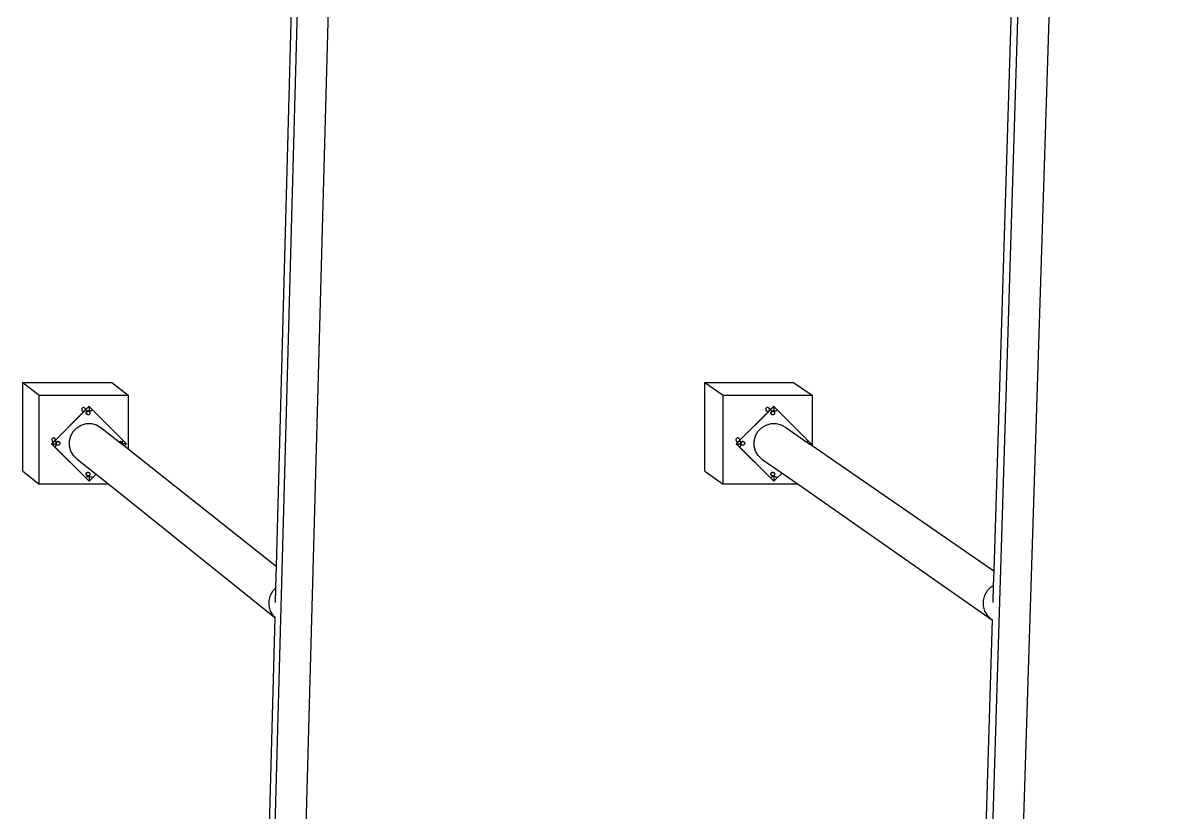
# Model space of a CAD drawing. Extents: x -1616 to 1629, y -1713 to 1708.
# Drawn here: x 1028.2 to 1287.1, y -913.7 to -736.2 of the extents above; entities that cross this region are included whole.
import ezdxf

# ---------------------------------------------------------------- set-up
doc = ezdxf.new("R2010")
doc.units = 0
doc.header["$MEASUREMENT"] = 0
doc.layers.get('0').update_dxf_attribs({"linetype": 'CONTINUOUS'})

msp = doc.modelspace()

# ---------------------------------------------------------------- linework, layer by layer
for p, q in [((1069.44, -1485.48), (1116.43, 240.58)), ((1228.52, -1485.48), (1282.5, 240.58)), ((1247.49, -1100.59), (1287.07, 158.03)), ((1087.82, -1065.33), (1115.61, -51.09)), ((1090.29, -668.91), (1085.15, -858.2)), ((1252.46, -669.35), (1246.52, -859.29)), ((1028.2, -816.96), (1048.15, -816.96)), ((1028.2, -836.9), (1028.2, -816.96)), ((1028.2, -816.96), (1031.81, -819.83)), ((1048.15, -816.96), (1051.83, -819.83)), ((1181.52, -816.96), (1201.46, -816.96)), ((1181.52, -836.9), (1181.52, -816.96)), ((1181.52, -816.96), (1185.66, -819.83)), ((1201.46, -816.96), (1205.68, -819.83)), ((1031.81, -819.83), (1051.83, -819.83)), ((1031.81, -839.84), (1031.81, -819.83)), ((1051.83, -819.83), (1051.83, -831.85)), ((1185.66, -819.83), (1205.68, -819.83)), ((1185.66, -839.84), (1185.66, -819.83)), ((1205.68, -819.83), (1205.68, -831.13)), ((1041.42, -822.89), (1041.4, -823)), ((1041.4, -823), (1041.42, -823.11)), ((1041.46, -822.79), (1041.42, -822.89)), ((1041.42, -823.11), (1041.46, -823.21)), ((1041.53, -822.7), (1041.46, -822.79)), ((1041.61, -822.64), (1041.53, -822.7)), ((1041.71, -822.6), (1041.61, -822.64)), ((1041.82, -822.58), (1041.71, -822.6)), ((1041.93, -822.6), (1041.82, -822.58)), ((1041.85, -823.55), (1042.33, -823.07)), ((1042.03, -822.64), (1041.93, -822.6)), ((1041.98, -823.38), (1042.2, -823.16)), ((1042.11, -822.7), (1042.03, -822.64)), ((1042.18, -822.79), (1042.11, -822.7)), ((1042.11, -822.7), (1042.42, -822.94)), ((1042.22, -822.89), (1042.18, -822.79)), ((1042.18, -823.21), (1042.2, -823.16)), ((1042.2, -823.16), (1042.31, -823.05)), ((1042.2, -823.16), (1042.22, -823.11)), ((1042.24, -823), (1042.22, -822.89)), ((1042.22, -823.11), (1042.24, -823)), ((1042.31, -823.05), (1042.42, -822.94)), ((1042.31, -823.05), (1042.33, -823.07)), ((1042.33, -823.07), (1042.44, -822.96)), ((1042.33, -823.07), (1042.55, -823.23)), ((1042.42, -822.94), (1043.05, -822.31)), ((1042.42, -822.94), (1042.44, -822.96)), ((1042.44, -822.96), (1043.07, -822.33)), ((1043.05, -822.31), (1043.07, -822.33)), ((1043.05, -822.31), (1043.08, -822.33)), ((1043.07, -822.33), (1043.08, -822.33)), ((1043.08, -822.33), (1043.82, -823.07)), ((1043.08, -822.33), (1043.08, -823.37)), ((1043.6, -823.23), (1043.82, -823.07)), ((1043.82, -823.07), (1050.75, -830)), ((1195.27, -822.89), (1195.25, -823)), ((1195.25, -823), (1195.27, -823.11)), ((1195.31, -822.79), (1195.27, -822.89)), ((1195.27, -823.11), (1195.31, -823.21)), ((1195.38, -822.7), (1195.31, -822.79)), ((1195.46, -822.64), (1195.38, -822.7)), ((1195.56, -822.6), (1195.46, -822.64)), ((1195.67, -822.58), (1195.56, -822.6)), ((1195.78, -822.6), (1195.67, -822.58)), ((1195.77, -823.57), (1196.3, -823.05)), ((1195.88, -822.64), (1195.78, -822.6)), ((1195.8, -823.59), (1196.33, -823.07)), ((1195.96, -822.7), (1195.88, -822.64)), ((1195.88, -822.64), (1196.37, -822.98)), ((1196.03, -822.79), (1195.96, -822.7)), ((1196.07, -822.89), (1196.03, -822.79)), ((1196.05, -823.17), (1196.07, -823.11)), ((1196.09, -823), (1196.07, -822.89)), ((1196.07, -823.11), (1196.09, -823)), ((1196.3, -823.05), (1196.37, -822.98)), ((1196.3, -823.05), (1196.33, -823.07)), ((1196.3, -823.05), (1196.33, -823.07)), ((1196.33, -823.07), (1196.4, -823)), ((1196.33, -823.07), (1196.55, -823.23)), ((1196.33, -823.07), (1196.33, -823.07)), ((1196.37, -822.98), (1197.04, -822.31)), ((1196.37, -822.98), (1196.4, -823)), ((1196.4, -823), (1197.07, -822.33)), ((1197.04, -822.31), (1197.07, -822.33)), ((1197.04, -822.31), (1197.07, -822.33)), ((1197.07, -822.33), (1197.81, -823.07)), ((1197.07, -822.33), (1197.07, -822.33)), ((1197.07, -822.33), (1197.07, -823.37)), ((1197.6, -823.23), (1197.81, -823.07)), ((1197.81, -823.07), (1204.74, -830)), ((1035.63, -829.73), (1041.83, -823.53)), ((1035.65, -829.75), (1041.85, -823.55)), ((1041.46, -823.21), (1041.53, -823.29)), ((1041.53, -823.29), (1041.61, -823.36)), ((1041.53, -823.29), (1041.83, -823.53)), ((1041.61, -823.36), (1041.7, -823.39)), ((1041.81, -823.41), (1041.82, -823.41)), ((1041.82, -823.41), (1041.93, -823.4)), ((1041.83, -823.53), (1041.98, -823.38)), ((1041.83, -823.53), (1041.85, -823.55)), ((1041.93, -823.4), (1041.98, -823.38)), ((1041.98, -823.38), (1042.02, -823.36)), ((1042.17, -823.21), (1042.18, -823.21)), ((1042.4, -823.67), (1042.39, -823.78)), ((1042.39, -823.78), (1042.4, -823.88)), ((1042.44, -823.57), (1042.4, -823.67)), ((1042.41, -823.68), (1042.4, -823.79)), ((1042.4, -823.79), (1042.41, -823.89)), ((1042.4, -823.88), (1042.44, -823.98)), ((1042.45, -823.58), (1042.41, -823.68)), ((1042.41, -823.79), (1042.43, -823.68)), ((1042.43, -823.89), (1042.41, -823.79)), ((1042.41, -823.89), (1042.45, -823.99)), ((1042.43, -823.68), (1042.47, -823.59)), ((1042.47, -823.99), (1042.43, -823.89)), ((1042.51, -823.48), (1042.44, -823.57)), ((1042.44, -823.98), (1042.51, -824.07)), ((1042.52, -823.49), (1042.45, -823.58)), ((1042.45, -823.99), (1042.51, -824.07)), ((1042.46, -823.83), (1042.48, -823.72)), ((1042.48, -823.93), (1042.46, -823.83)), ((1042.47, -823.59), (1042.53, -823.5)), ((1042.52, -824.06), (1042.47, -823.99)), ((1042.48, -823.72), (1042.52, -823.63)), ((1042.52, -824.03), (1042.48, -823.93)), ((1042.6, -823.42), (1042.51, -823.48)), ((1042.52, -824.06), (1042.51, -824.07)), ((1042.51, -824.07), (1042.52, -824.07)), ((1042.52, -823.63), (1042.58, -823.55)), ((1042.53, -824.05), (1042.52, -824.03)), ((1042.52, -824.06), (1042.53, -824.05)), ((1042.53, -824.07), (1042.52, -824.06)), ((1042.52, -824.07), (1042.52, -824.08)), ((1042.52, -824.08), (1042.61, -824.15)), ((1042.53, -823.5), (1042.61, -823.44)), ((1042.53, -823.5), (1042.58, -823.55)), ((1042.58, -824.11), (1042.53, -824.05)), ((1042.58, -824.11), (1042.53, -824.07)), ((1042.55, -823.23), (1042.8, -823.34)), ((1042.58, -823.54), (1042.67, -823.48)), ((1042.58, -823.55), (1042.58, -823.54)), ((1042.67, -824.17), (1042.58, -824.11)), ((1042.58, -824.11), (1042.58, -824.11)), ((1042.7, -823.37), (1042.6, -823.42)), ((1042.61, -823.44), (1042.71, -823.4)), ((1042.61, -824.15), (1042.65, -824.17)), ((1042.67, -823.48), (1042.76, -823.44)), ((1042.76, -824.21), (1042.67, -824.17)), ((1042.81, -823.36), (1042.7, -823.37)), ((1042.71, -823.4), (1042.82, -823.38)), ((1042.76, -823.44), (1042.87, -823.42)), ((1042.87, -824.23), (1042.76, -824.21)), ((1042.8, -823.34), (1043.08, -823.37)), ((1042.91, -823.37), (1042.81, -823.36)), ((1042.82, -823.38), (1042.92, -823.4)), ((1042.87, -823.42), (1042.97, -823.44)), ((1042.97, -824.21), (1042.87, -824.23)), ((1043.01, -823.42), (1042.91, -823.37)), ((1042.92, -823.4), (1043.02, -823.44)), ((1042.97, -823.44), (1043.07, -823.48)), ((1043.07, -824.17), (1042.97, -824.21)), ((1043.1, -823.48), (1043.01, -823.42)), ((1043.02, -823.44), (1043.07, -823.48)), ((1043.07, -823.48), (1043.1, -823.5)), ((1043.15, -824.11), (1043.07, -824.17)), ((1043.08, -823.37), (1043.35, -823.34)), ((1043.14, -823.53), (1043.1, -823.48)), ((1043.1, -823.5), (1043.1, -823.5)), ((1043.1, -823.5), (1043.14, -823.53)), ((1043.14, -823.54), (1043.11, -823.49)), ((1043.14, -823.53), (1043.15, -823.54)), ((1043.15, -823.54), (1043.21, -823.63)), ((1043.21, -824.03), (1043.15, -824.11)), ((1043.21, -823.63), (1043.25, -823.72)), ((1043.25, -823.93), (1043.21, -824.03)), ((1043.25, -823.72), (1043.27, -823.83)), ((1043.27, -823.83), (1043.25, -823.93)), ((1043.35, -823.34), (1043.6, -823.23)), ((1189.58, -829.77), (1195.77, -823.57)), ((1189.61, -829.79), (1195.8, -823.59)), ((1195.31, -823.21), (1195.38, -823.29)), ((1195.38, -823.29), (1195.46, -823.36)), ((1195.46, -823.36), (1195.56, -823.4)), ((1195.46, -823.36), (1195.77, -823.57)), ((1195.56, -823.4), (1195.6, -823.4)), ((1195.71, -823.41), (1195.78, -823.4)), ((1195.77, -823.57), (1195.8, -823.59)), ((1195.78, -823.4), (1195.88, -823.36)), ((1195.88, -823.36), (1195.91, -823.33)), ((1196.4, -823.67), (1196.38, -823.78)), ((1196.38, -823.78), (1196.4, -823.88)), ((1196.41, -823.68), (1196.39, -823.79)), ((1196.39, -823.79), (1196.41, -823.89)), ((1196.44, -823.57), (1196.4, -823.67)), ((1196.4, -823.88), (1196.44, -823.98)), ((1196.45, -823.58), (1196.41, -823.68)), ((1196.41, -823.79), (1196.42, -823.68)), ((1196.42, -823.89), (1196.41, -823.79)), ((1196.41, -823.89), (1196.45, -823.99)), ((1196.42, -823.68), (1196.46, -823.59)), ((1196.46, -823.99), (1196.42, -823.89)), ((1196.51, -823.48), (1196.44, -823.57)), ((1196.44, -823.98), (1196.51, -824.07)), ((1196.52, -823.49), (1196.45, -823.58)), ((1196.45, -823.99), (1196.51, -824.07)), ((1196.46, -823.59), (1196.53, -823.5)), ((1196.52, -824.06), (1196.46, -823.99)), ((1196.47, -823.83), (1196.48, -823.72)), ((1196.48, -823.93), (1196.47, -823.83)), ((1196.48, -823.72), (1196.52, -823.63)), ((1196.52, -824.03), (1196.48, -823.93)), ((1196.59, -823.42), (1196.51, -823.48)), ((1196.52, -824.06), (1196.51, -824.07)), ((1196.51, -824.07), (1196.51, -824.07)), ((1196.51, -824.07), (1196.52, -824.08)), ((1196.52, -823.63), (1196.58, -823.55)), ((1196.53, -824.04), (1196.52, -824.03)), ((1196.52, -824.06), (1196.53, -824.04)), ((1196.53, -824.07), (1196.52, -824.06)), ((1196.52, -824.08), (1196.6, -824.15)), ((1196.53, -823.5), (1196.61, -823.44)), ((1196.53, -823.5), (1196.58, -823.55)), ((1196.58, -824.11), (1196.53, -824.04)), ((1196.61, -824.13), (1196.53, -824.07)), ((1196.55, -823.23), (1196.8, -823.34)), ((1196.58, -823.54), (1196.67, -823.48)), ((1196.58, -823.55), (1196.58, -823.54)), ((1196.62, -824.14), (1196.58, -824.11)), ((1196.69, -823.37), (1196.59, -823.42)), ((1196.6, -824.15), (1196.67, -824.17)), ((1196.61, -823.44), (1196.71, -823.4)), ((1196.61, -824.13), (1196.67, -824.17)), ((1196.62, -824.14), (1196.61, -824.13)), ((1196.67, -824.17), (1196.62, -824.14)), ((1196.67, -823.48), (1196.76, -823.44)), ((1196.76, -824.21), (1196.67, -824.17)), ((1196.8, -823.36), (1196.69, -823.37)), ((1196.71, -823.4), (1196.81, -823.38)), ((1196.76, -823.44), (1196.87, -823.42)), ((1196.87, -824.23), (1196.76, -824.21)), ((1196.8, -823.34), (1197.07, -823.37)), ((1196.91, -823.37), (1196.8, -823.36)), ((1196.81, -823.38), (1196.91, -823.4)), ((1196.87, -823.42), (1196.97, -823.44)), ((1196.97, -824.21), (1196.87, -824.23)), ((1197.01, -823.42), (1196.91, -823.37)), ((1196.91, -823.4), (1197.01, -823.44)), ((1196.97, -823.44), (1197.06, -823.47)), ((1197.07, -824.17), (1196.97, -824.21)), ((1197.09, -823.48), (1197.01, -823.42)), ((1197.01, -823.44), (1197.06, -823.47)), ((1197.01, -823.44), (1197.07, -823.48)), ((1197.06, -823.47), (1197.07, -823.48)), ((1197.07, -823.37), (1197.34, -823.34)), ((1197.07, -823.48), (1197.12, -823.52)), ((1197.15, -824.11), (1197.07, -824.17)), ((1197.12, -823.52), (1197.09, -823.48)), ((1197.13, -823.52), (1197.1, -823.49)), ((1197.12, -823.52), (1197.15, -823.54)), ((1197.15, -823.54), (1197.22, -823.63)), ((1197.22, -824.03), (1197.15, -824.11)), ((1197.22, -823.63), (1197.26, -823.72)), ((1197.26, -823.93), (1197.22, -824.03)), ((1197.26, -823.72), (1197.27, -823.83)), ((1197.27, -823.83), (1197.26, -823.93)), ((1197.34, -823.34), (1197.6, -823.23)), ((1038.94, -828.95), (1039.51, -827.94)), ((1039.51, -827.94), (1040.32, -827.11)), ((1040.32, -827.11), (1041.32, -826.51)), ((1041.32, -826.51), (1042.44, -826.2)), ((1042.44, -826.2), (1043.6, -826.18)), ((1043.6, -826.18), (1044.73, -826.47)), ((1044.73, -826.47), (1045.74, -827.04)), ((1045.74, -827.04), (1049.83, -830.27)), ((1192.94, -828.95), (1193.51, -827.94)), ((1193.51, -827.94), (1194.32, -827.11)), ((1194.32, -827.11), (1195.32, -826.51)), ((1195.32, -826.51), (1196.44, -826.2)), ((1196.44, -826.2), (1197.6, -826.18)), ((1197.6, -826.18), (1198.72, -826.47)), ((1198.72, -826.47), (1199.74, -827.04)), ((1199.74, -827.04), (1204.52, -830.34)), ((1034.64, -830.72), (1035.04, -830.32)), ((1035.38, -831.46), (1034.64, -830.72)), ((1034.64, -830.72), (1034.66, -830.74)), ((1034.66, -830.74), (1035.07, -830.33)), ((1035.41, -831.48), (1034.66, -830.74)), ((1034.66, -830.74), (1035.67, -830.74)), ((1034.7, -829.72), (1034.68, -829.83)), ((1034.68, -829.83), (1034.7, -829.94)), ((1034.74, -829.62), (1034.7, -829.72)), ((1034.7, -829.94), (1034.74, -830.04)), ((1034.81, -829.54), (1034.74, -829.62)), ((1034.74, -830.04), (1034.81, -830.13)), ((1034.89, -829.47), (1034.81, -829.54)), ((1034.81, -830.13), (1034.89, -830.19)), ((1034.81, -830.13), (1035.04, -830.32)), ((1034.99, -829.43), (1034.89, -829.47)), ((1034.89, -830.19), (1034.99, -830.23)), ((1034.99, -829.43), (1035.1, -829.42)), ((1034.99, -830.23), (1035.1, -830.25)), ((1035.04, -830.32), (1035.11, -830.25)), ((1035.04, -830.32), (1035.07, -830.33)), ((1035.07, -830.33), (1035.16, -830.24)), ((1035.21, -829.43), (1035.1, -829.42)), ((1035.1, -830.25), (1035.11, -830.25)), ((1035.11, -830.25), (1035.38, -829.98)), ((1035.11, -830.25), (1035.16, -830.24)), ((1035.16, -830.24), (1035.4, -830)), ((1035.31, -829.47), (1035.21, -829.43)), ((1035.39, -829.54), (1035.31, -829.47)), ((1035.38, -829.98), (1035.63, -829.73)), ((1035.4, -830), (1035.38, -829.98)), ((1035.38, -829.98), (1035.41, -830)), ((1035.46, -829.62), (1035.39, -829.54)), ((1035.39, -829.54), (1035.63, -829.73)), ((1035.4, -830), (1035.41, -830)), ((1035.41, -830), (1035.65, -829.75)), ((1035.57, -830.21), (1035.41, -830)), ((1035.47, -829.64), (1035.46, -829.62)), ((1035.68, -830.47), (1035.57, -830.21)), ((1035.63, -829.73), (1035.65, -829.75)), ((1035.66, -830.51), (1035.65, -830.61)), ((1035.65, -830.61), (1035.66, -830.72)), ((1035.71, -830.4), (1035.66, -830.51)), ((1035.66, -830.62), (1035.68, -830.51)), ((1035.68, -830.72), (1035.66, -830.62)), ((1035.66, -830.72), (1035.67, -830.74)), ((1035.67, -830.74), (1035.68, -830.74)), ((1035.67, -830.74), (1035.71, -830.82)), ((1035.72, -830.41), (1035.68, -830.5)), ((1035.68, -830.5), (1035.68, -830.47)), ((1035.71, -830.74), (1035.68, -830.5)), ((1035.68, -830.5), (1035.68, -830.51)), ((1035.68, -830.72), (1035.68, -830.72)), ((1035.68, -830.72), (1035.71, -830.79)), ((1035.68, -830.72), (1035.71, -830.79)), ((1035.68, -830.74), (1035.69, -830.74)), ((1035.68, -831.01), (1035.71, -830.79)), ((1035.69, -830.74), (1035.71, -830.74)), ((1035.77, -830.32), (1035.71, -830.4)), ((1035.71, -830.65), (1035.73, -830.55)), ((1035.73, -830.76), (1035.71, -830.65)), ((1035.71, -830.79), (1035.71, -830.74)), ((1035.71, -830.79), (1035.72, -830.82)), ((1035.72, -830.81), (1035.71, -830.79)), ((1035.71, -830.79), (1035.71, -830.79)), ((1035.71, -830.82), (1035.76, -830.9)), ((1035.72, -830.41), (1035.78, -830.33)), ((1035.77, -830.89), (1035.72, -830.81)), ((1035.72, -830.82), (1035.78, -830.91)), ((1035.73, -830.55), (1035.77, -830.45)), ((1035.77, -830.85), (1035.73, -830.76)), ((1035.76, -830.9), (1035.77, -830.9)), ((1035.77, -830.45), (1035.83, -830.37)), ((1035.78, -830.87), (1035.77, -830.85)), ((1035.77, -830.89), (1035.78, -830.87)), ((1035.78, -830.9), (1035.77, -830.89)), ((1035.77, -830.9), (1035.77, -830.91)), ((1035.77, -830.91), (1035.86, -830.97)), ((1035.87, -830.26), (1035.78, -830.32)), ((1035.78, -830.33), (1035.86, -830.26)), ((1035.78, -830.32), (1035.78, -830.33)), ((1035.78, -830.33), (1035.83, -830.37)), ((1035.83, -830.93), (1035.78, -830.87)), ((1035.78, -830.9), (1035.83, -830.94)), ((1035.83, -830.93), (1035.78, -830.9)), ((1035.78, -830.91), (1035.87, -830.98)), ((1035.83, -830.37), (1035.92, -830.31)), ((1035.83, -830.37), (1035.83, -830.37)), ((1035.83, -830.94), (1035.83, -830.93)), ((1035.9, -830.99), (1035.83, -830.94)), ((1035.86, -830.26), (1035.96, -830.22)), ((1035.97, -830.21), (1035.87, -830.26)), ((1035.92, -830.31), (1036.01, -830.27)), ((1035.96, -830.22), (1036.07, -830.21)), ((1036.08, -830.2), (1035.97, -830.21)), ((1036.01, -830.27), (1036.12, -830.25)), ((1036.07, -830.21), (1036.17, -830.22)), ((1036.19, -830.21), (1036.08, -830.2)), ((1036.12, -830.25), (1036.22, -830.27)), ((1036.17, -830.22), (1036.27, -830.26)), ((1036.29, -830.26), (1036.19, -830.21)), ((1036.22, -830.27), (1036.32, -830.31)), ((1036.27, -830.26), (1036.35, -830.33)), ((1036.37, -830.32), (1036.29, -830.26)), ((1036.32, -830.31), (1036.35, -830.33)), ((1036.4, -830.94), (1036.32, -831)), ((1036.35, -830.33), (1036.4, -830.37)), ((1036.35, -830.33), (1036.35, -830.33)), ((1036.35, -830.33), (1036.4, -830.37)), ((1036.4, -830.37), (1036.36, -830.32)), ((1036.4, -830.37), (1036.46, -830.45)), ((1036.46, -830.85), (1036.4, -830.94)), ((1036.46, -830.45), (1036.5, -830.55)), ((1036.5, -830.76), (1036.46, -830.85)), ((1036.5, -830.55), (1036.52, -830.65)), ((1036.52, -830.65), (1036.5, -830.76)), ((1038.66, -830.08), (1038.94, -828.95)), ((1038.67, -831.24), (1038.66, -830.08)), ((1049.85, -830.26), (1049.83, -830.27)), ((1049.83, -830.27), (1049.85, -830.29)), ((1049.95, -830.21), (1049.85, -830.26)), ((1049.85, -830.29), (1049.87, -830.28)), ((1049.85, -830.29), (1049.9, -830.33)), ((1049.87, -830.28), (1049.96, -830.24)), ((1049.9, -830.33), (1049.92, -830.32)), ((1049.9, -830.33), (1050.5, -830.8)), ((1049.92, -830.32), (1050.02, -830.28)), ((1050.06, -830.2), (1049.95, -830.21)), ((1049.96, -830.24), (1050.07, -830.22)), ((1050.02, -830.28), (1050.12, -830.27)), ((1050.17, -830.21), (1050.06, -830.2)), ((1050.07, -830.22), (1050.17, -830.24)), ((1050.12, -830.27), (1050.22, -830.28)), ((1050.27, -830.26), (1050.17, -830.21)), ((1050.17, -830.24), (1050.27, -830.28)), ((1050.22, -830.28), (1050.32, -830.32)), ((1050.35, -830.32), (1050.27, -830.26)), ((1050.27, -830.28), (1050.32, -830.32)), ((1050.32, -830.32), (1050.35, -830.34)), ((1050.39, -830.37), (1050.35, -830.32)), ((1050.35, -830.34), (1050.36, -830.35)), ((1050.4, -830.38), (1050.36, -830.33)), ((1050.36, -830.35), (1050.39, -830.37)), ((1050.39, -830.37), (1050.4, -830.38)), ((1050.4, -830.38), (1050.47, -830.47)), ((1050.48, -830.47), (1050.47, -830.48)), ((1050.47, -830.47), (1050.47, -830.48)), ((1050.47, -830.48), (1050.51, -830.56)), ((1050.58, -830.21), (1050.48, -830.47)), ((1050.51, -830.77), (1050.5, -830.8)), ((1050.5, -830.8), (1051.02, -831.21)), ((1050.51, -830.56), (1050.52, -830.67)), ((1050.52, -830.67), (1050.51, -830.77)), ((1051.49, -830.74), (1050.51, -830.74)), ((1050.75, -830), (1050.58, -830.21)), ((1050.75, -830), (1051.49, -830.74)), ((1051.49, -830.74), (1051.02, -831.21)), ((1188.55, -829.72), (1188.53, -829.83)), ((1188.53, -829.83), (1188.55, -829.94)), ((1188.59, -829.62), (1188.55, -829.72)), ((1188.55, -829.94), (1188.59, -830.04)), ((1188.66, -829.54), (1188.59, -829.62)), ((1188.59, -830.04), (1188.66, -830.13)), ((1188.63, -830.72), (1188.99, -830.36)), ((1189.37, -831.46), (1188.63, -830.72)), ((1188.63, -830.72), (1188.66, -830.74)), ((1188.74, -829.47), (1188.66, -829.54)), ((1188.66, -830.13), (1188.74, -830.19)), ((1188.66, -830.74), (1189.01, -830.38)), ((1189.4, -831.48), (1188.66, -830.74)), ((1188.66, -830.74), (1189.67, -830.74)), ((1188.84, -829.43), (1188.74, -829.47)), ((1188.74, -830.19), (1188.84, -830.23)), ((1188.74, -830.19), (1188.99, -830.36)), ((1188.95, -829.42), (1188.84, -829.43)), ((1188.84, -830.23), (1188.95, -830.25)), ((1189.06, -829.43), (1188.95, -829.42)), ((1188.95, -830.25), (1189.06, -830.23)), ((1188.99, -830.36), (1189.31, -830.04)), ((1188.99, -830.36), (1189.01, -830.38)), ((1189.01, -830.38), (1189.39, -830)), ((1189.16, -829.47), (1189.06, -829.43)), ((1189.06, -830.23), (1189.09, -830.22)), ((1189.24, -829.54), (1189.16, -829.47)), ((1189.16, -829.47), (1189.58, -829.77)), ((1189.28, -829.59), (1189.24, -829.54)), ((1189.27, -830.1), (1189.31, -830.04)), ((1189.31, -830.04), (1189.35, -829.94)), ((1189.31, -830.04), (1189.37, -829.98)), ((1189.31, -830.04), (1189.31, -830.04)), ((1189.35, -829.94), (1189.36, -829.9)), ((1189.37, -829.98), (1189.58, -829.77)), ((1189.39, -830), (1189.37, -829.98)), ((1189.37, -829.98), (1189.4, -830)), ((1189.39, -830), (1189.4, -830)), ((1189.4, -830), (1189.61, -829.79)), ((1189.57, -830.21), (1189.4, -830)), ((1189.67, -830.47), (1189.57, -830.21)), ((1189.58, -829.77), (1189.61, -829.79)), ((1189.66, -830.51), (1189.64, -830.61)), ((1189.64, -830.61), (1189.66, -830.72)), ((1189.7, -830.4), (1189.66, -830.51)), ((1189.66, -830.62), (1189.67, -830.51)), ((1189.67, -830.72), (1189.66, -830.62)), ((1189.66, -830.72), (1189.67, -830.74)), ((1189.68, -830.5), (1189.67, -830.47)), ((1189.68, -830.5), (1189.67, -830.51)), ((1189.67, -830.72), (1189.67, -830.72)), ((1189.67, -830.72), (1189.7, -830.79)), ((1189.67, -830.72), (1189.7, -830.79)), ((1189.67, -830.74), (1189.68, -830.74)), ((1189.67, -830.74), (1189.7, -830.82)), ((1189.67, -831.01), (1189.7, -830.79)), ((1189.71, -830.41), (1189.68, -830.5)), ((1189.71, -830.74), (1189.68, -830.5)), ((1189.68, -830.74), (1189.68, -830.74)), ((1189.68, -830.74), (1189.7, -830.74)), ((1189.77, -830.32), (1189.7, -830.4)), ((1189.7, -830.79), (1189.71, -830.74)), ((1189.7, -830.79), (1189.71, -830.82)), ((1189.71, -830.81), (1189.7, -830.79)), ((1189.7, -830.79), (1189.7, -830.79)), ((1189.7, -830.82), (1189.76, -830.9)), ((1189.71, -830.41), (1189.78, -830.33)), ((1189.77, -830.89), (1189.71, -830.81)), ((1189.71, -830.82), (1189.78, -830.91)), ((1189.72, -830.65), (1189.73, -830.55)), ((1189.73, -830.76), (1189.72, -830.65)), ((1189.73, -830.55), (1189.77, -830.45)), ((1189.77, -830.85), (1189.73, -830.76)), ((1189.76, -830.9), (1189.77, -830.91)), ((1189.76, -830.9), (1189.76, -830.9)), ((1189.77, -830.45), (1189.83, -830.38)), ((1189.78, -830.87), (1189.77, -830.85)), ((1189.77, -830.89), (1189.78, -830.87)), ((1189.78, -830.9), (1189.77, -830.89)), ((1189.77, -830.91), (1189.85, -830.97)), ((1189.87, -830.26), (1189.78, -830.32)), ((1189.78, -830.33), (1189.86, -830.26)), ((1189.78, -830.32), (1189.78, -830.33)), ((1189.78, -830.33), (1189.83, -830.38)), ((1189.83, -830.94), (1189.78, -830.87)), ((1189.86, -830.96), (1189.78, -830.9)), ((1189.78, -830.91), (1189.87, -830.98)), ((1189.83, -830.37), (1189.92, -830.31)), ((1189.83, -830.38), (1189.83, -830.37)), ((1189.87, -830.97), (1189.83, -830.94)), ((1189.86, -830.26), (1189.96, -830.22)), ((1189.87, -830.97), (1189.86, -830.96)), ((1189.86, -830.96), (1189.91, -830.99)), ((1189.97, -830.21), (1189.87, -830.26)), ((1189.92, -830.31), (1190.01, -830.27)), ((1189.96, -830.22), (1190.06, -830.21)), ((1190.07, -830.2), (1189.97, -830.21)), ((1190.01, -830.27), (1190.12, -830.25)), ((1190.06, -830.21), (1190.16, -830.22)), ((1190.18, -830.21), (1190.07, -830.2)), ((1190.12, -830.25), (1190.22, -830.27)), ((1190.16, -830.22), (1190.26, -830.26)), ((1190.28, -830.26), (1190.18, -830.21)), ((1190.22, -830.27), (1190.31, -830.3)), ((1190.26, -830.26), (1190.31, -830.3)), ((1190.26, -830.26), (1190.32, -830.31)), ((1190.37, -830.32), (1190.28, -830.26)), ((1190.31, -830.3), (1190.32, -830.31)), ((1190.32, -830.31), (1190.4, -830.37)), ((1190.4, -830.94), (1190.32, -831)), ((1190.38, -830.35), (1190.35, -830.32)), ((1190.4, -830.37), (1190.47, -830.45)), ((1190.47, -830.85), (1190.4, -830.94)), ((1190.47, -830.45), (1190.51, -830.55)), ((1190.51, -830.76), (1190.47, -830.85)), ((1190.51, -830.55), (1190.52, -830.65)), ((1190.52, -830.65), (1190.51, -830.76)), ((1192.65, -830.08), (1192.94, -828.95)), ((1192.67, -831.24), (1192.65, -830.08)), ((1204.57, -830.21), (1204.52, -830.34)), ((1204.52, -830.34), (1205.33, -830.89)), ((1204.74, -830), (1204.57, -830.21)), ((1204.74, -830), (1205.48, -830.74)), ((1205.48, -830.74), (1205.1, -830.74)), ((1205.48, -830.74), (1205.33, -830.89)), ((1205.33, -830.89), (1205.68, -831.13)), ((1035.38, -831.46), (1035.41, -831.48)), ((1042.31, -838.39), (1035.38, -831.46)), ((1035.41, -831.48), (1035.57, -831.26)), ((1042.33, -838.41), (1035.41, -831.48)), ((1035.57, -831.26), (1035.68, -831.01)), ((1035.86, -830.97), (1035.9, -830.99)), ((1035.87, -830.98), (1035.9, -830.99)), ((1035.92, -831), (1035.9, -830.99)), ((1036.01, -831.04), (1035.92, -831)), ((1036.12, -831.06), (1036.01, -831.04)), ((1036.22, -831.04), (1036.12, -831.06)), ((1036.32, -831), (1036.22, -831.04)), ((1038.99, -832.36), (1038.67, -831.24)), ((1039.58, -833.36), (1038.99, -832.36)), ((1040.41, -834.17), (1039.58, -833.36)), ((1051.02, -831.21), (1051.83, -831.85)), ((1051.83, -831.85), (1085.15, -858.2)), ((1189.37, -831.46), (1189.4, -831.48)), ((1196.3, -838.39), (1189.37, -831.46)), ((1189.4, -831.48), (1189.57, -831.26)), ((1196.33, -838.41), (1189.4, -831.48)), ((1189.57, -831.26), (1189.67, -831.01)), ((1189.85, -830.97), (1189.91, -831)), ((1189.91, -830.99), (1189.87, -830.97)), ((1189.87, -830.98), (1189.91, -830.99)), ((1189.91, -830.99), (1189.91, -830.99)), ((1189.91, -830.99), (1189.92, -831)), ((1190.01, -831.04), (1189.92, -831)), ((1190.12, -831.06), (1190.01, -831.04)), ((1190.22, -831.04), (1190.12, -831.06)), ((1190.32, -831), (1190.22, -831.04)), ((1192.98, -832.36), (1192.67, -831.24)), ((1193.57, -833.36), (1192.98, -832.36)), ((1194.41, -834.17), (1193.57, -833.36)), ((1205.68, -831.13), (1246.52, -859.29)), ((1040.41, -834.17), (1044.65, -837.57)), ((1194.41, -834.17), (1198.91, -837.31)), ((1028.2, -836.9), (1031.81, -839.84)), ((1043.05, -839.13), (1042.31, -838.39)), ((1042.31, -838.39), (1042.33, -838.41)), ((1042.55, -838.24), (1042.33, -838.41)), ((1043.08, -839.15), (1042.33, -838.41)), ((1042.4, -837.39), (1042.39, -837.5)), ((1042.39, -837.5), (1042.4, -837.61)), ((1042.44, -837.29), (1042.4, -837.39)), ((1042.4, -837.5), (1042.42, -837.4)), ((1042.42, -837.61), (1042.4, -837.5)), ((1042.4, -837.61), (1042.44, -837.71)), ((1042.42, -837.4), (1042.46, -837.3)), ((1042.46, -837.7), (1042.42, -837.61)), ((1042.51, -837.21), (1042.44, -837.29)), ((1042.44, -837.71), (1042.51, -837.8)), ((1042.45, -837.54), (1042.47, -837.44)), ((1042.47, -837.65), (1042.45, -837.54)), ((1042.46, -837.3), (1042.52, -837.22)), ((1042.52, -837.79), (1042.46, -837.7)), ((1042.47, -837.44), (1042.51, -837.34)), ((1042.51, -837.74), (1042.47, -837.65)), ((1042.51, -837.34), (1042.57, -837.26)), ((1042.57, -837.82), (1042.51, -837.74)), ((1042.51, -837.8), (1042.6, -837.86)), ((1042.52, -837.22), (1042.6, -837.15)), ((1042.57, -837.82), (1042.52, -837.79)), ((1042.52, -837.79), (1042.57, -837.83)), ((1042.8, -838.14), (1042.55, -838.24)), ((1042.57, -837.26), (1042.66, -837.2)), ((1042.57, -837.83), (1042.57, -837.82)), ((1042.64, -837.88), (1042.57, -837.83)), ((1042.6, -837.15), (1042.7, -837.11)), ((1042.6, -837.86), (1042.64, -837.88)), ((1042.66, -837.89), (1042.64, -837.88)), ((1042.66, -837.2), (1042.75, -837.16)), ((1042.75, -837.93), (1042.66, -837.89)), ((1042.7, -837.11), (1042.81, -837.1)), ((1042.75, -837.16), (1042.86, -837.14)), ((1042.86, -837.95), (1042.75, -837.93)), ((1043.08, -838.1), (1042.8, -838.14)), ((1042.81, -837.1), (1042.91, -837.11)), ((1042.86, -837.14), (1042.96, -837.16)), ((1042.96, -837.93), (1042.86, -837.95)), ((1042.91, -837.11), (1043.01, -837.15)), ((1042.96, -837.16), (1043.06, -837.2)), ((1043.06, -837.89), (1042.96, -837.93)), ((1043.01, -837.15), (1043.09, -837.22)), ((1043.06, -837.2), (1043.09, -837.22)), ((1043.14, -837.83), (1043.06, -837.89)), ((1043.35, -838.14), (1043.08, -838.1)), ((1043.82, -838.41), (1043.08, -839.15)), ((1043.09, -837.22), (1043.09, -837.22)), ((1043.09, -837.22), (1043.14, -837.26)), ((1043.09, -837.22), (1043.14, -837.26)), ((1043.14, -837.26), (1043.1, -837.21)), ((1043.1, -837.86), (1043.1, -839.15)), ((1043.14, -837.26), (1043.2, -837.34)), ((1043.14, -837.26), (1043.14, -837.26)), ((1043.2, -837.74), (1043.14, -837.83)), ((1043.2, -837.34), (1043.24, -837.44)), ((1043.24, -837.65), (1043.2, -837.74)), ((1043.24, -837.44), (1043.26, -837.54)), ((1043.26, -837.54), (1043.24, -837.65)), ((1043.6, -838.24), (1043.35, -838.14)), ((1043.82, -838.41), (1043.6, -838.24)), ((1044.65, -837.57), (1043.82, -838.41)), ((1044.65, -837.57), (1047.48, -839.84)), ((1181.52, -836.9), (1185.66, -839.84)), ((1197.04, -839.13), (1196.3, -838.39)), ((1196.3, -838.39), (1196.33, -838.41)), ((1196.55, -838.24), (1196.33, -838.41)), ((1197.07, -839.15), (1196.33, -838.41)), ((1196.4, -837.39), (1196.38, -837.5)), ((1196.38, -837.5), (1196.4, -837.61)), ((1196.44, -837.29), (1196.4, -837.39)), ((1196.4, -837.5), (1196.41, -837.4)), ((1196.41, -837.61), (1196.4, -837.5)), ((1196.4, -837.61), (1196.44, -837.71)), ((1196.41, -837.4), (1196.45, -837.3)), ((1196.45, -837.7), (1196.41, -837.61)), ((1196.51, -837.21), (1196.44, -837.29)), ((1196.44, -837.71), (1196.51, -837.8)), ((1196.45, -837.3), (1196.52, -837.22)), ((1196.52, -837.79), (1196.45, -837.7)), ((1196.46, -837.54), (1196.47, -837.44)), ((1196.47, -837.65), (1196.46, -837.54)), ((1196.47, -837.44), (1196.51, -837.34)), ((1196.51, -837.74), (1196.47, -837.65)), ((1196.51, -837.34), (1196.57, -837.26)), ((1196.57, -837.83), (1196.51, -837.74)), ((1196.51, -837.8), (1196.59, -837.86)), ((1196.52, -837.22), (1196.6, -837.15)), ((1196.6, -837.85), (1196.52, -837.79)), ((1196.8, -838.14), (1196.55, -838.24)), ((1196.57, -837.26), (1196.66, -837.2)), ((1196.61, -837.86), (1196.57, -837.83)), ((1196.59, -837.86), (1196.65, -837.89)), ((1196.6, -837.15), (1196.7, -837.11)), ((1196.61, -837.86), (1196.6, -837.85)), ((1196.6, -837.85), (1196.65, -837.89)), ((1196.65, -837.89), (1196.61, -837.86)), ((1196.65, -837.89), (1196.65, -837.89)), ((1196.65, -837.89), (1196.66, -837.89)), ((1196.66, -837.2), (1196.75, -837.16)), ((1196.75, -837.93), (1196.66, -837.89)), ((1196.7, -837.11), (1196.8, -837.1)), ((1196.75, -837.16), (1196.86, -837.14)), ((1196.86, -837.95), (1196.75, -837.93)), ((1196.8, -837.1), (1196.9, -837.11)), ((1197.07, -838.1), (1196.8, -838.14)), ((1196.86, -837.14), (1196.96, -837.16)), ((1196.96, -837.93), (1196.86, -837.95)), ((1196.9, -837.11), (1197, -837.15)), ((1196.96, -837.16), (1197.05, -837.19)), ((1197.06, -837.89), (1196.96, -837.93)), ((1197, -837.15), (1197.05, -837.19)), ((1197, -837.15), (1197.06, -837.2)), ((1197.05, -837.19), (1197.06, -837.2)), ((1197.06, -837.2), (1197.12, -837.24)), ((1197.14, -837.83), (1197.06, -837.89)), ((1197.34, -838.14), (1197.07, -838.1)), ((1197.81, -838.41), (1197.07, -839.15)), ((1197.12, -837.24), (1197.09, -837.21)), ((1197.09, -837.86), (1197.09, -839.15)), ((1197.12, -837.24), (1197.14, -837.26)), ((1197.14, -837.26), (1197.21, -837.34)), ((1197.21, -837.74), (1197.14, -837.83)), ((1197.21, -837.34), (1197.25, -837.44)), ((1197.25, -837.65), (1197.21, -837.74)), ((1197.25, -837.44), (1197.26, -837.54)), ((1197.26, -837.54), (1197.25, -837.65)), ((1197.6, -838.24), (1197.34, -838.14)), ((1197.81, -838.41), (1197.6, -838.24)), ((1198.91, -837.31), (1197.81, -838.41)), ((1198.91, -837.31), (1202.52, -839.84)), ((1047.48, -839.84), (1031.81, -839.84)), ((1043.05, -839.13), (1043.08, -839.15)), ((1047.48, -839.84), (1084.83, -869.79)), ((1202.52, -839.84), (1185.66, -839.84)), ((1197.04, -839.13), (1197.07, -839.15)), ((1202.52, -839.84), (1246.04, -870.23)), ((1085.15, -858.2), (1085.01, -863.16)), ((1246.52, -859.29), (1246.42, -862.59)), ((1083.86, -864.79), (1084.45, -863.73)), ((1084.45, -863.73), (1085.01, -863.16)), ((1085.01, -863.16), (1084.92, -866.37)), ((1244.51, -864.79), (1245.11, -863.73)), ((1245.11, -863.73), (1245.95, -862.86)), ((1245.95, -862.86), (1246.42, -862.59)), ((1246.42, -862.59), (1246.3, -866.37)), ((1083.56, -865.96), (1083.86, -864.79)), ((1083.58, -867.18), (1083.56, -865.96)), ((1083.9, -868.34), (1083.58, -867.18)), ((1244.21, -865.96), (1244.51, -864.79)), ((1244.23, -867.18), (1244.21, -865.96)), ((1244.56, -868.34), (1244.23, -867.18)), ((1084.83, -869.79), (1079.76, -1056.18)), ((1084.52, -869.39), (1083.9, -868.34)), ((1084.92, -869.78), (1084.52, -869.39)), ((1084.83, -869.71), (1084.83, -869.79)), ((1245.18, -869.39), (1244.56, -868.34)), ((1246.04, -870.23), (1245.18, -869.39)), ((1246.18, -870.31), (1240.33, -1057.52)), ((1246.18, -870.31), (1246.04, -870.23)), ((1246.3, -870.38), (1246.18, -870.31))]:
    msp.add_line(p, q)

doc.saveas('drawing.dxf')
